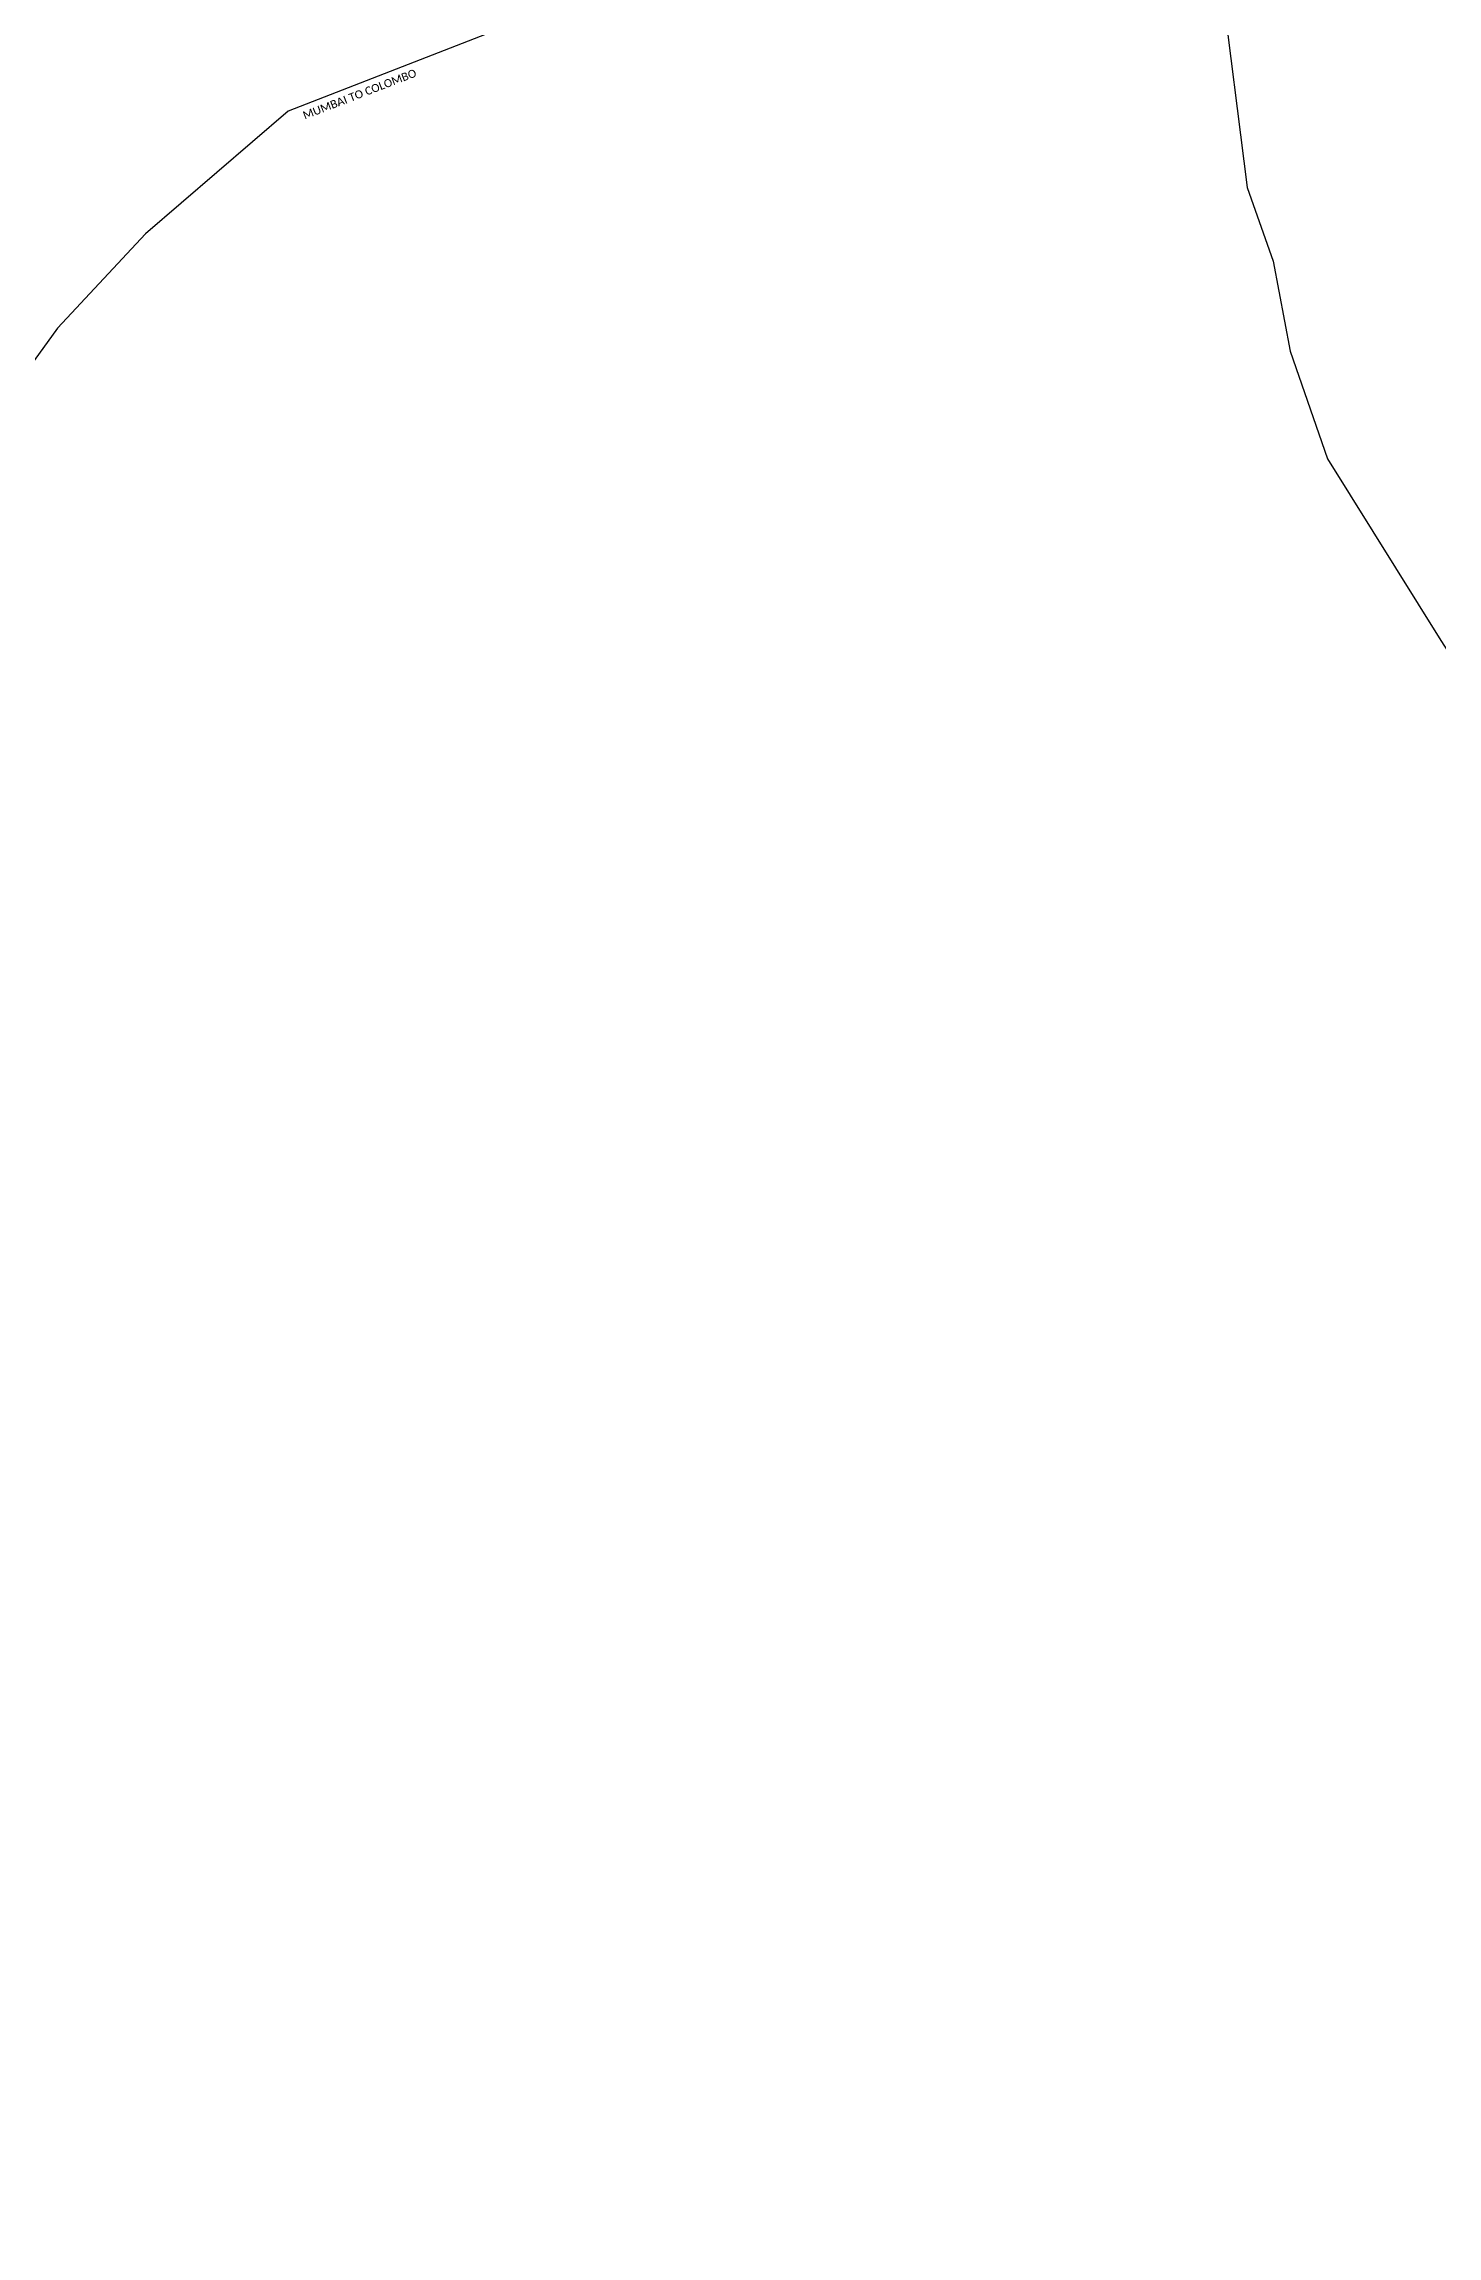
# Model space of a CAD drawing. Header units: metres. Extents: x 244146 to 284333, y 2072781 to 2118024.
# Drawn here: x 266927 to 275630, y 2072781 to 2086479 of the extents above; entities that cross this region are included whole.
import ezdxf

# ---------------------------------------------------------------- set-up
doc = ezdxf.new("R2010")
doc.units = ezdxf.units.M
doc.linetypes.add('HIDDEN', pattern=[0.375, 0.25, -0.125])
doc.layers.add('FERRY ROUTE', color=5, linetype='Continuous')
doc.layers.add('FERRY ROUTE TEXT', color=7, linetype='Continuous')
doc.styles.get("Standard").update_dxf_attribs({"font": 'calibri.ttf'})
doc.linetypes.add('FENCELINE2', pattern='A,6.35,-2.54,[132,ltypeshp.shx,S=2.54,R=0,X=-2.54,Y=0],-2.54,25.4', length=36.83)

msp = doc.modelspace()

# ---------------------------------------------------------------- linework, layer by layer
at = {"layer": 'FERRY ROUTE', "linetype": 'FENCELINE2', "ltscale": 10}
for points in [[(273584, 2097480), (273767, 2097557), (274167, 2097432), (274207, 2097413), (274384, 2097207), (274530, 2096629), (274807, 2095143), (274984, 2093910), (275008, 2092316), (274831, 2090395), (274693, 2089567), (274410, 2088922), (274051, 2088315), (273807, 2088157), (272988, 2087825), (268453, 2086058), (267562, 2085292), (267012, 2084703), (265679, 2082859), (264264, 2080554), (263351, 2078424), (262705, 2076117), (262138, 2073538), (261965, 2072781)], [(274280, 2086883), (274444, 2085581), (274606, 2085122), (274713, 2084560), (274945, 2083887), (275653, 2082751), (276691, 2081150), (276955, 2081009), (277106, 2081013), (277455, 2081244), (277475, 2081243), (278983, 2081811), (278962, 2081788), (279545, 2082235), (279978, 2082464), (280416, 2082912), (280797, 2083383), (281424, 2083746), (282032, 2083956), (283425, 2084185), (283853, 2084512), (284128, 2084806), (284099, 2084911)]]:
    msp.add_lwpolyline(points, dxfattribs=at)

# ---------------------------------------------------------------- texts
at = {"layer": 'FERRY ROUTE TEXT', "linetype": 'HIDDEN', "ltscale": 3, "insert": (268539, 2086053), "char_height": 50, "attachment_point": 1, "rotation": 21.0999}
msp.add_mtext_dynamic_manual_height_columns('MUMBAI TO COLOMBO', width=1410.94, gutter_width=1, heights=[0], dxfattribs=at)

doc.saveas('drawing.dxf')
